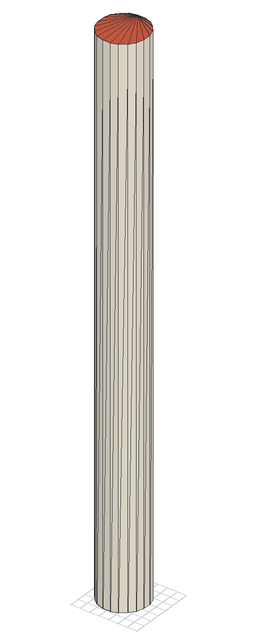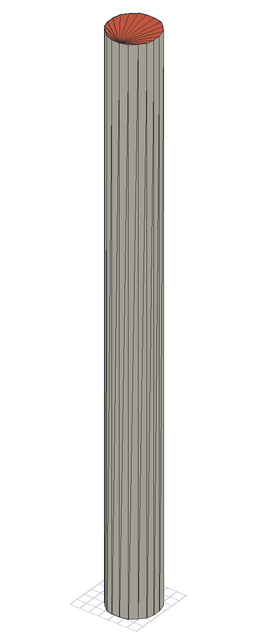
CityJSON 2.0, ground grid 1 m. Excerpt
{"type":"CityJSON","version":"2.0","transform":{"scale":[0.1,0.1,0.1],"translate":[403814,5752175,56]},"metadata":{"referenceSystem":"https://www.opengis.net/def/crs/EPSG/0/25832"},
"CityObjects":{
"building1":{"type":"Building","attributes":{"Geometrietyp2DReferenz":"1000","Gemeindeschluessel":"05515000","function":"51002_1251","roofType":"9999","measuredHeight":57.35},"geometry":[{"type":"Solid","lod":"2","boundaries":[[[[0,1,2]],[[1,3,2]],[[4,5,0]],[[5,1,0]],[[6,7,4]],[[7,5,4]],[[8,9,6]],[[9,7,6]],[[10,11,8]],[[11,9,8]],[[12,13,10]],[[13,11,10]],[[14,15,12]],[[15,13,12]],[[16,17,14]],[[17,15,14]],[[18,19,16]],[[19,17,16]],[[20,21,18]],[[21,19,18]],[[22,23,20]],[[23,21,20]],[[24,25,22]],[[25,23,22]],[[26,27,24]],[[27,25,24]],[[28,29,26]],[[29,27,26]],[[30,31,28]],[[31,29,28]],[[32,33,30]],[[33,31,30]],[[34,35,32]],[[35,33,32]],[[36,37,34]],[[37,35,34]],[[38,39,36]],[[39,37,36]],[[2,3,38]],[[3,39,38]],[[3,1,39]],[[1,5,39]],[[5,7,39]],[[7,9,39]],[[9,11,39]],[[11,13,39]],[[13,15,39]],[[15,17,39]],[[17,19,39]],[[19,21,39]],[[21,23,39]],[[23,25,39]],[[25,27,39]],[[27,29,39]],[[29,31,39]],[[31,33,39]],[[33,35,39]],[[35,37,39]],[[0,2,4]],[[2,38,4]],[[38,36,4]],[[36,34,4]],[[34,32,4]],[[32,30,4]],[[30,28,4]],[[28,26,4]],[[26,24,4]],[[24,22,4]],[[22,20,4]],[[20,18,4]],[[12,10,4]],[[18,16,4]],[[16,14,4]],[[14,12,4]],[[10,8,4]],[[8,6,4]]]],"semantics":{"surfaces":[{"type":"WallSurface"},{"type":"GroundSurface"},{"type":"RoofSurface"}],"values":[[0,0,0,0,0,0,0,0,0,0,0,0,0,0,0,0,0,0,0,0,0,0,0,0,0,0,0,0,0,0,0,0,0,0,0,0,0,0,0,0,1,1,1,1,1,1,1,1,1,1,1,1,1,1,1,1,1,1,2,2,2,2,2,2,2,2,2,2,2,2,2,2,2,2,2,2]]}}]}
},
"vertices":[
[49,43,582],[49,43,8],[44,49,582],[44,49,8],[51,35,582],[51,35,8],[51,27,582],[51,27,8],[49,20,582],[49,20,8],[44,14,582],[44,14,8],[38,9,582],[38,9,8],[31,7,582],[31,7,8],[23,7,582],[23,7,8],[15,9,582],[15,9,8],[9,14,582],[9,14,8],[4,20,582],[4,20,8],[2,27,582],[2,27,8],[2,35,582],[2,35,8],[4,43,582],[4,43,8],[9,49,582],[9,49,8],[15,54,582],[15,54,8],[23,56,582],[23,56,8],[31,56,582],[31,56,8],[38,54,582],[38,54,8]
]}
